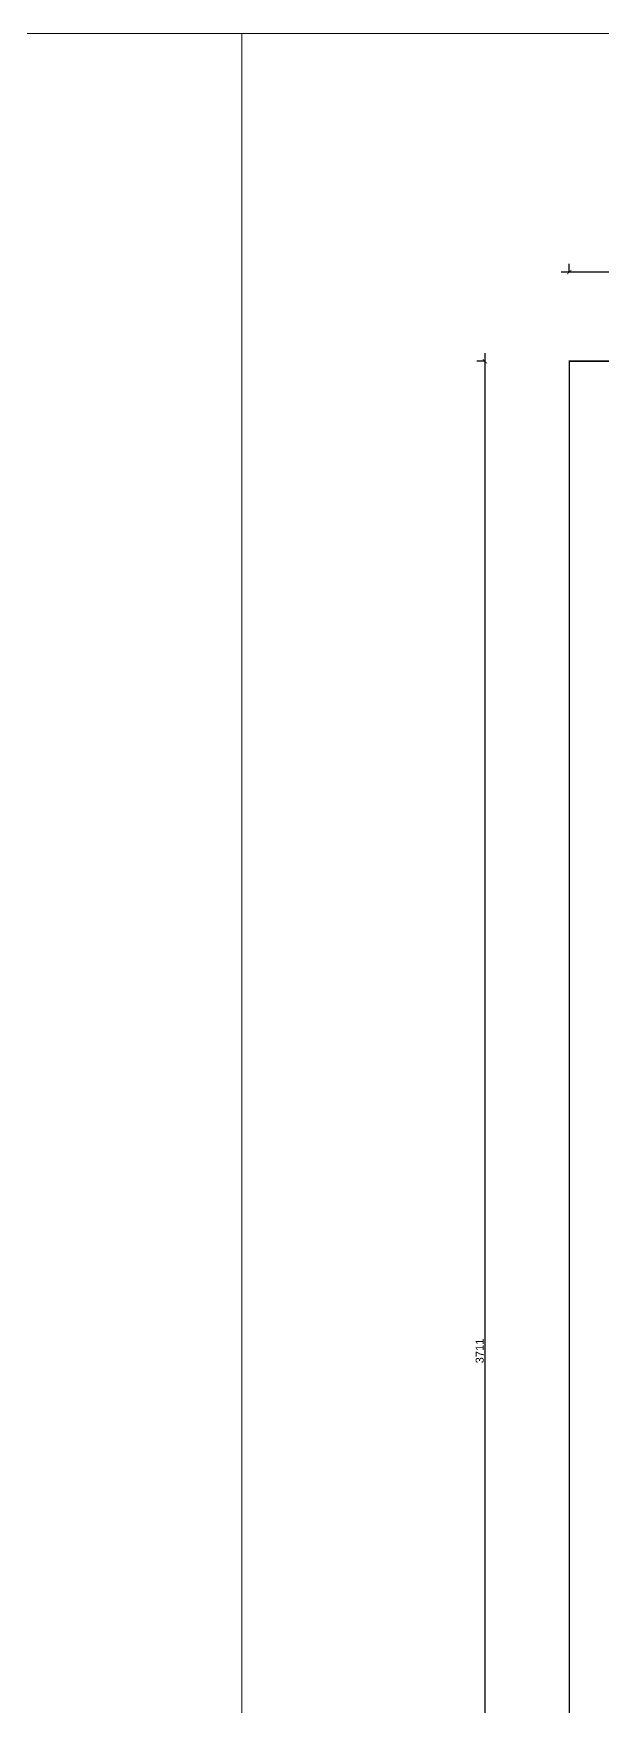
# Model space of a CAD drawing. Extents: x 285329 to 658348, y -83126 to -16980.
# Drawn here: x 339651 to 340719, y -41745 to -38609 of the extents above; entities that cross this region are included whole.
import ezdxf

# ---------------------------------------------------------------- set-up
doc = ezdxf.new("R2010")
doc.units = 0
doc.layers.get('0').update_dxf_attribs({"linetype": 'CONTINUOUS'})
doc.layers.get('DEFPOINTS').update_dxf_attribs({"color": 9, "linetype": 'CONTINUOUS'})
doc.layers.add('COLUMN', color=5, linetype='CONTINUOUS')
doc.layers.add('WALL', color=7, linetype='CONTINUOUS')
doc.layers.add('VIS', color=8, linetype='CONTINUOUS', lineweight=18)
doc.styles.get("Standard").update_dxf_attribs({"font": 'sanss___.ttf', "height": 15})
doc.dimstyles.new('STANDARD$0', dxfattribs={"dimscale": 0, "dimtxt": 50, "dimasz": 8, "dimexe": 15, "dimexo": 0.0625, "dimgap": 2, "dimtad": 1, "dimdec": 0, "dimzin": 0, "dimdsep": 46, "dimtxsty": 'Standard', "dimblk1": 'ARCHTICK', "dimblk2": 'ARCHTICK', "dimsah": 1, "dimcen": 0.09, "dimdle": 15, "dimclrd": 3, "dimclre": 3, "dimclrt": 3, "dimazin": 0, "dimtfac": 1, "dimtdec": 0, "dimtofl": 0, "dimtmove": 1, "dimatfit": 3, "dimldrblk": 'ARCHTICK', "dimfxl": 1.0455, "dimfxlon": 1, "dimtolj": 1, "dimtzin": 0, "dimarcsym": 0})

# ---------------------------------------------------------------- blocks, each defined once
blk = doc.blocks.new('_ARCHTICK')
at = {"color": 0, "linetype": 'ByBlock', "const_width": 0.15}
blk.add_lwpolyline([(-0.5, -0.5), (0.5, 0.5)], dxfattribs=at)
blk = doc.blocks.new('*D2213')
at = {"layer": 'DEFPOINTS', "color": 0, "linetype": 'Continuous', "lineweight": 5, "transparency": 16777216}
for p in [(159633.4, -32668.3), (157318.4, -32770), (159633.4, -32770)]:
    blk.add_point(p, dxfattribs=at)
at = {"layer": 'WALL', "color": 3, "linetype": 'Continuous', "lineweight": -2, "transparency": 16777216}
for p, q in [((157303.4, -32668.3), (159648.4, -32668.3)), ((157318.4, -32669.3), (157318.4, -32653.3)), ((159633.4, -32669.3), (159633.4, -32653.3))]:
    blk.add_line(p, q, dxfattribs=at)
at = {"layer": 'WALL', "color": 3, "linetype": 'Continuous', "lineweight": -2, "transparency": 16777216, "xscale": 8, "yscale": 8, "zscale": 8, "rotation": 180}
blk.add_blockref('_ARCHTICK', (157318.4, -32668.3), dxfattribs=at)
at = {"layer": 'WALL', "color": 3, "linetype": 'Continuous', "lineweight": -2, "transparency": 16777216, "xscale": 8, "yscale": 8, "zscale": 8}
blk.add_blockref('_ARCHTICK', (159633.4, -32668.3), dxfattribs=at)
at = {"layer": 'WALL', "color": 3, "linetype": 'Continuous', "transparency": 16777216, "insert": (158475.9, -32658.5), "char_height": 15, "attachment_point": 5}
blk.add_mtext('\\A1;2315', dxfattribs=at)
blk = doc.blocks.new('*D2214')
at = {"layer": 'DEFPOINTS', "color": 0, "linetype": 'Continuous', "lineweight": 5, "transparency": 16777216}
for p in [(157318.4, -32835.7), (157160.1, -36546.7), (157318.4, -36546.7)]:
    blk.add_point(p, dxfattribs=at)
at = {"layer": 'WALL', "color": 3, "linetype": 'Continuous', "lineweight": -2, "transparency": 16777216}
for p, q in [((157161.1, -32835.7), (157145.1, -32835.7)), ((157160.1, -32820.7), (157160.1, -36561.7)), ((157161.1, -36546.7), (157145.1, -36546.7))]:
    blk.add_line(p, q, dxfattribs=at)
at = {"layer": 'WALL', "color": 3, "linetype": 'Continuous', "lineweight": -2, "transparency": 16777216, "xscale": 8, "yscale": 8, "zscale": 8}
for p, rotation in [((157160.1, -32835.7), 90), ((157160.1, -36546.7), 270)]:
    blk.add_blockref('_ARCHTICK', p, dxfattribs=dict(at, rotation=rotation))
at = {"layer": 'WALL', "color": 3, "linetype": 'Continuous', "transparency": 16777216, "insert": (157150.3, -34691.2), "char_height": 15, "attachment_point": 5, "rotation": 90}
blk.add_mtext('\\A1;3711', dxfattribs=at)
blk = doc.blocks.new('site77')
at = {"layer": 'WALL', "linetype": 'Continuous', "const_width": 3}
blk.add_lwpolyline([(159633.4, -32835.7), (157318.4, -32835.7), (157318.4, -36546.7), (159235.4, -36546.7)], dxfattribs=at)
at = {"layer": 'WALL', "linetype": 'Continuous'}
dim = blk.add_linear_dim(base=(159633.4, -32668.3), p1=(157318.4, -32770), p2=(159633.4, -32770), dimstyle='STANDARD$0', override={"dimscale": 1}, dxfattribs=at)
dim.commit()
dim.dimension.update_dxf_attribs({"geometry": '*D2213', "text_midpoint": (158475.9, -32658.5)})
dim = blk.add_linear_dim(base=(157160.1, -36546.7), p1=(157318.4, -32835.7), p2=(157318.4, -36546.7), angle=90, dimstyle='STANDARD$0', override={"dimscale": 1}, dxfattribs=at)
dim.commit()
dim.dimension.update_dxf_attribs({"geometry": '*D2214', "text_midpoint": (157150.3, -34691.2)})

msp = doc.modelspace()

# ---------------------------------------------------------------- linework, layer by layer
at = {"layer": 'COLUMN', "linetype": 'Continuous', "lineweight": 5}
msp.add_lwpolyline([(343729.7, -38608.53), (343729.7, -43858.53), (340042.2, -43858.53), (340042.2, -38608.53)], close=True, dxfattribs=at)
at = {"layer": 'VIS', "linetype": 'Continuous', "lineweight": 5}
for p, q in [((361056.47, -38608.69), (326417.03, -38608.69)), ((340042.2, -38608.69), (340042.2, -43858.69))]:
    msp.add_line(p, q, dxfattribs=at)

# ---------------------------------------------------------------- block references
at = {"layer": 'WALL', "linetype": 'Continuous'}
msp.add_blockref('site77', (183337.98, -6387.39), dxfattribs=at)

doc.saveas('drawing.dxf')
